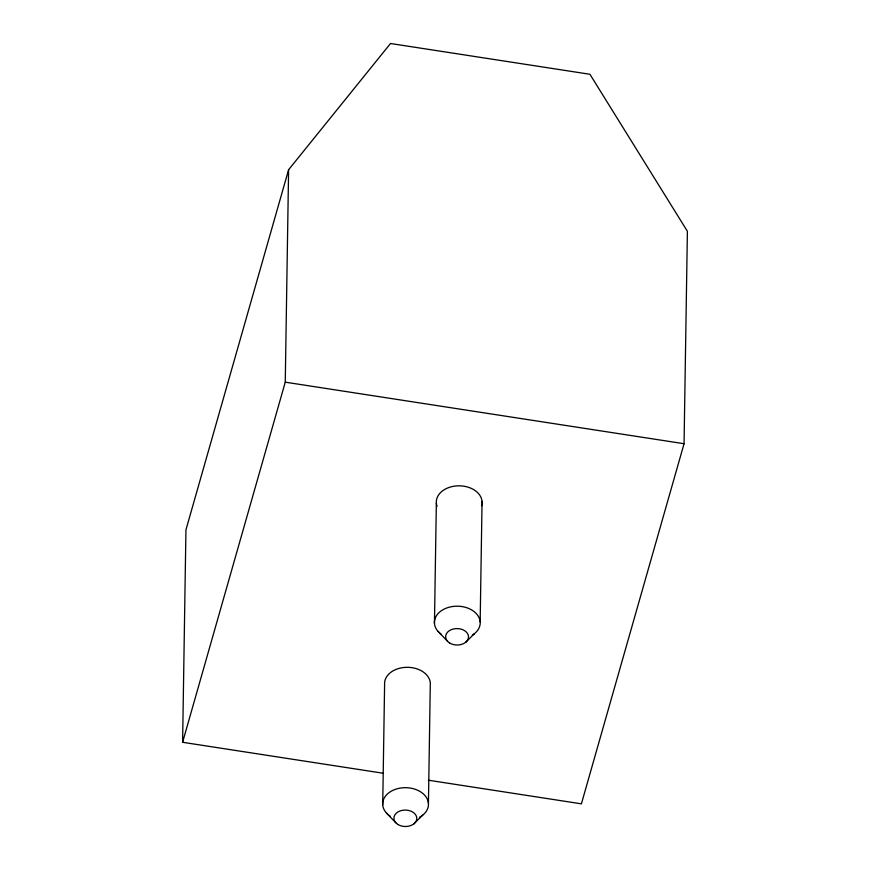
<?xml version="1.0" encoding="UTF-8"?>
<svg xmlns="http://www.w3.org/2000/svg" width="870" height="870" viewBox="0 0 870 870"><rect width="100%" height="100%" fill="white"/><g stroke="black" fill="none" stroke-linecap="round" stroke-linejoin="round"><path stroke-width="1.3" d="M382.669 773.158L182.602 742.284L185.941 529.852L288.601 169.737L390.521 43.5L589.925 74.276L687.398 231.289L684.059 443.722L581.399 803.836L428.334 780.205M182.602 742.284L285.262 382.169L288.601 169.737M382.713 804.946L384.605 684.559A22.903 16.443 0.9 0 1 406.083 667.323A22.903 16.443 0.9 0 1 430.313 682.928L428.431 803.304M434.456 623.453L436.349 503.077M480.164 621.822L482.056 501.446M465.657 642.321L474.444 633.675M413.913 823.803L422.711 815.157M285.262 382.169L684.059 443.722M438.208 631.555L447.539 641.266M386.465 813.048L395.796 822.748M437.055 506.264A22.903 16.443 0.9 0 1 458.566 485.819A22.903 16.443 0.9 0 1 481.632 505.72M441.036 634.089A22.903 16.443 0.9 0 1 441.558 610.588A22.903 16.443 0.9 0 1 474.27 611.719A22.903 16.443 0.9 0 1 472.312 635.176M390.391 816.321A22.903 16.443 0.9 0 1 389.466 792.309A22.903 16.443 0.9 0 1 422.863 793.483A22.903 16.443 0.9 0 1 419.416 817.332M449.496 642.897A11.451 8.221 0.9 0 0 468.299 638.536A11.451 8.221 0.9 0 0 453.466 628.977A11.451 8.221 0.9 0 0 449.496 642.897M397.753 824.379A11.451 8.221 0.9 0 0 416.567 820.018A11.451 8.221 0.9 0 0 401.722 810.459A11.451 8.221 0.9 0 0 397.753 824.379"/></g></svg>
